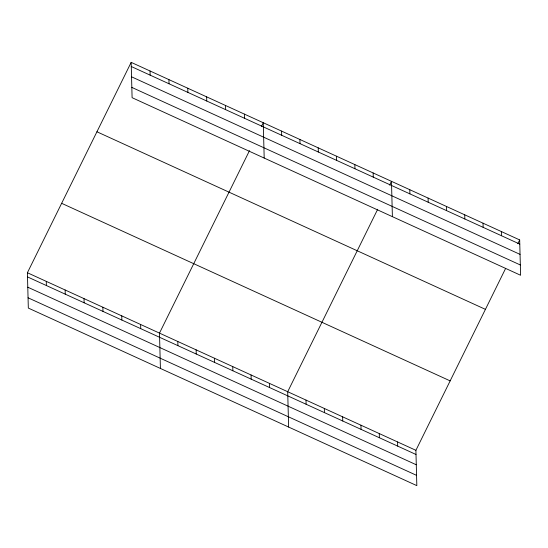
<?xml version="1.0" encoding="UTF-8"?>
<svg xmlns="http://www.w3.org/2000/svg" width="548" height="548" viewBox="0 0 548 548"><rect width="100%" height="100%" fill="white"/><g stroke="black" fill="none" stroke-linecap="round" stroke-linejoin="round"><path stroke-width="0.82" d="M505.53 268.609L415.905 450.319L416.829 485.644L28.325 308.072L27.4 272.74L131.171 62.356L519.675 239.928L520.6 275.26L132.095 97.681L131.171 62.356M249.491 150.652L159.489 333.116L160.413 368.448M261.403 126.506L263.259 122.731L264.191 158.057M377.695 209.254L287.7 391.717L288.625 427.043M389.607 185.101L391.471 181.333L392.395 216.659M517.812 243.702L519.675 239.928M131.28 66.527L519.785 244.1M131.547 76.809L520.052 254.382M131.828 87.399L520.333 264.979M96.928 131.78L485.432 309.36M61.643 203.315L450.148 380.887M27.4 272.74L415.905 450.319M27.51 276.911L416.014 454.491M27.777 287.193L416.281 464.773M28.058 297.79L416.562 475.363M501.358 231.557L501.468 235.729M483.041 223.187L483.151 227.358M464.731 214.816L464.841 218.988M446.415 206.445L446.524 210.617M428.098 198.075L428.207 202.246M409.781 189.704L409.89 193.876M397.588 441.948L397.697 446.12M373.154 172.963L373.263 177.134M379.271 433.571L379.38 437.742M354.837 164.585L354.946 168.757M360.961 425.2L361.07 429.372M336.52 156.214L336.63 160.386M342.644 416.829L342.753 421.001M318.21 147.844L318.32 152.015M324.327 408.459L324.437 412.63M299.893 139.473L300.003 143.644M306.01 400.088L306.12 404.26M281.576 131.102L281.686 135.274M269.383 383.347L269.493 387.518M244.394 114.107L244.504 118.279M251.066 374.976L251.176 379.148M232.749 366.605L232.859 370.777M225.523 105.483L225.632 109.655M214.439 358.234L214.549 362.406M206.651 96.859L206.76 101.031M196.122 349.857L196.232 354.029M187.779 88.228L187.889 92.4M177.805 341.486L177.915 345.658M168.914 79.604L169.024 83.776M150.042 70.98L150.152 75.151M140.624 324.491L140.733 328.663M121.752 315.867L121.862 320.039M102.88 307.243L102.99 311.415M84.008 298.619L84.118 302.791M65.144 289.995L65.246 294.166M46.272 281.364L46.381 285.535"/></g></svg>
